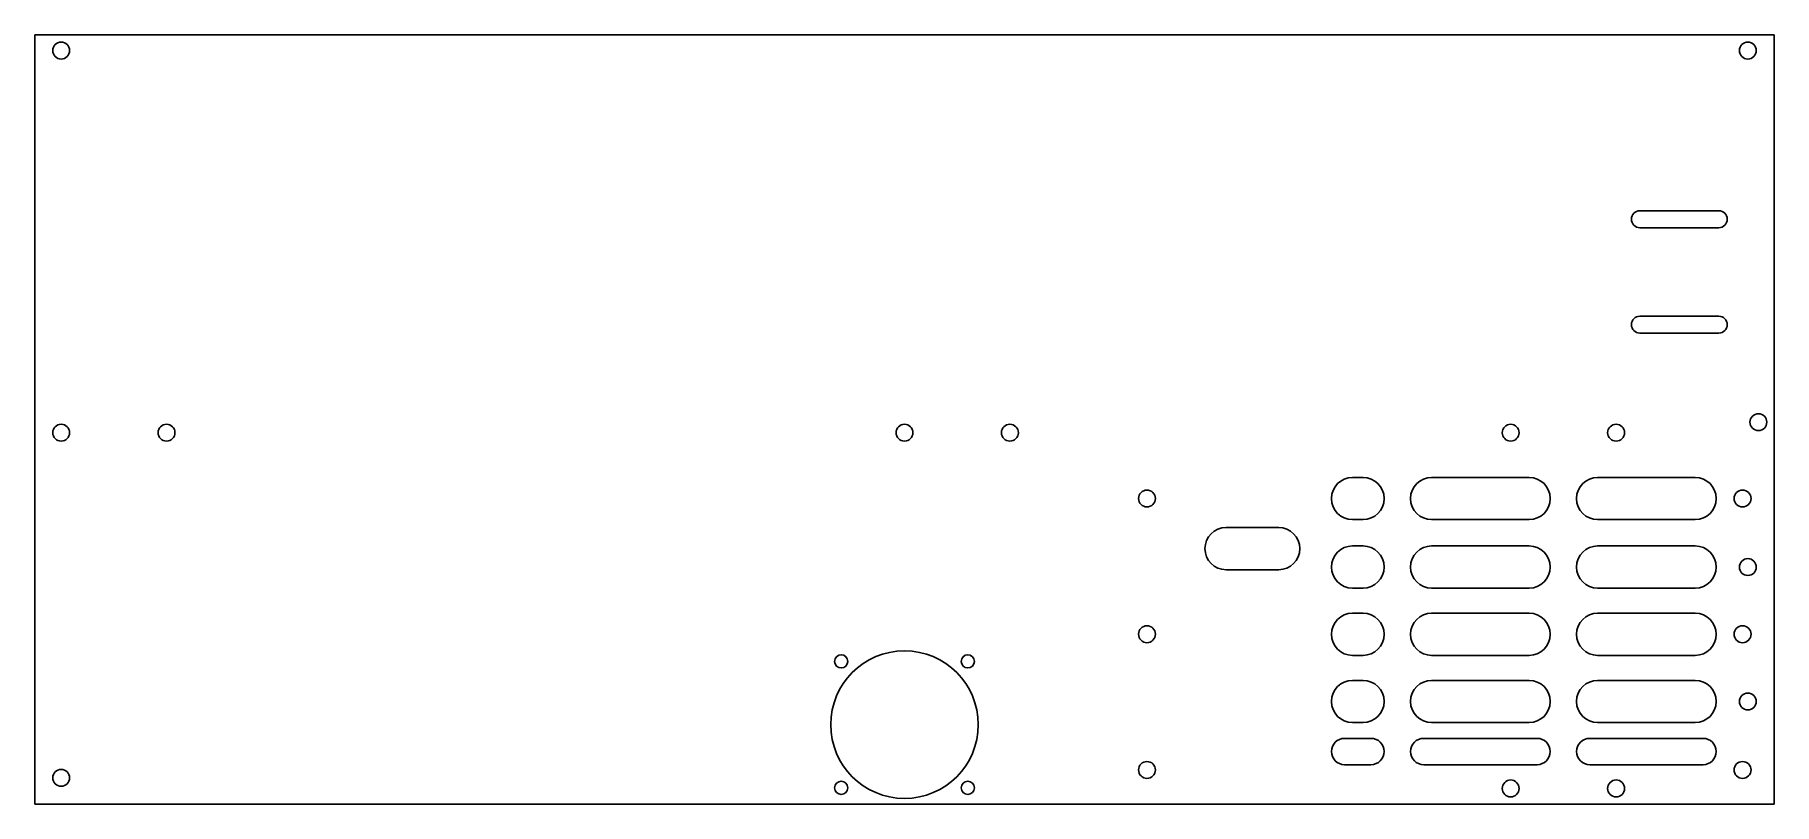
# Model space of a CAD drawing. Header units: millimetres. Extents: x 0 to 330, y 0 to 146.
import ezdxf

# ---------------------------------------------------------------- set-up
doc = ezdxf.new("R2010")
doc.units = ezdxf.units.MM

msp = doc.modelspace()

# ---------------------------------------------------------------- linework, layer by layer
at = {"color": 7, "linetype": 'Continuous', "lineweight": 25}
for p, q in [((0, 146), (0, 0)), ((330, 146), (0, 146)), ((330, 0), (330, 146)), ((319.5, 112.6), (304.5, 112.6)), ((304.5, 109.4), (319.5, 109.4)), ((319.5, 92.6), (304.5, 92.6)), ((304.5, 89.4), (319.5, 89.4)), ((252, 62), (250, 62)), ((283.5, 62), (265, 62)), ((315, 62), (296.5, 62)), ((250, 54), (252, 54)), ((265, 54), (283.5, 54)), ((296.5, 54), (315, 54)), ((236, 52.5), (226, 52.5)), ((252, 49), (250, 49)), ((283.5, 49), (265, 49)), ((315, 49), (296.5, 49)), ((226, 44.5), (236, 44.5)), ((250, 41), (252, 41)), ((265, 41), (283.5, 41)), ((296.5, 41), (315, 41)), ((252, 36.25), (250, 36.25)), ((283.5, 36.25), (265, 36.25)), ((315, 36.25), (296.5, 36.25)), ((250, 28.25), (252, 28.25)), ((265, 28.25), (283.5, 28.25)), ((296.5, 28.25), (315, 28.25)), ((252, 23.5), (250, 23.5)), ((283.5, 23.5), (265, 23.5)), ((315, 23.5), (296.5, 23.5)), ((250, 15.5), (252, 15.5)), ((265, 15.5), (283.5, 15.5)), ((296.5, 15.5), (315, 15.5)), ((253.5, 12.5), (248.5, 12.5)), ((285, 12.5), (263.5, 12.5)), ((316.5, 12.5), (295, 12.5)), ((248.5, 7.5), (253.5, 7.5)), ((263.5, 7.5), (285, 7.5)), ((295, 7.5), (316.5, 7.5)), ((0, 0), (330, 0))]:
    msp.add_line(p, q, dxfattribs=at)
for centre, radius in [((5, 143), 1.6), ((325, 143), 1.6), ((327, 72.5), 1.6), ((5, 70.5), 1.6), ((25, 70.5), 1.6), ((165, 70.5), 1.6), ((185, 70.5), 1.6), ((280, 70.5), 1.6), ((300, 70.5), 1.6), ((211, 58), 1.6), ((324, 58), 1.6), ((325, 45), 1.6), ((211, 32.25), 1.6), ((324, 32.25), 1.6), ((165, 15.1), 14), ((153, 27.1), 1.25), ((177, 27.1), 1.25), ((325, 19.5), 1.6), ((211, 6.5), 1.6), ((324, 6.5), 1.6), ((5, 5), 1.6), ((153, 3.1), 1.25), ((177, 3.1), 1.25), ((280, 3), 1.6), ((300, 3), 1.6)]:
    msp.add_circle(centre, radius, dxfattribs=at)
for centre, radius, start, end in [((304.5, 111), 1.6, 90, 270), ((319.5, 111), 1.6, 270, 90), ((304.5, 91), 1.6, 90, 270), ((319.5, 91), 1.6, 270, 90), ((250, 58), 4, 90, 270), ((252, 58), 4, 270, 90), ((265, 58), 4, 90, 270), ((283.5, 58), 4, 270, 90), ((296.5, 58), 4, 90, 270), ((315, 58), 4, 270, 90), ((226, 48.5), 4, 90, 270), ((236, 48.5), 4, 270, 90), ((250, 45), 4, 90, 270), ((252, 45), 4, 270, 90), ((265, 45), 4, 90, 270), ((283.5, 45), 4, 270, 90), ((296.5, 45), 4, 90, 270), ((315, 45), 4, 270, 90), ((250, 32.25), 4, 90, 270), ((252, 32.25), 4, 270, 90), ((265, 32.25), 4, 90, 270), ((283.5, 32.25), 4, 270, 90), ((296.5, 32.25), 4, 90, 270), ((315, 32.25), 4, 270, 90), ((250, 19.5), 4, 90, 270), ((252, 19.5), 4, 270, 90), ((265, 19.5), 4, 90, 270), ((283.5, 19.5), 4, 270, 90), ((296.5, 19.5), 4, 90, 270), ((315, 19.5), 4, 270, 90), ((248.5, 10), 2.5, 90, 270), ((253.5, 10), 2.5, 270, 90), ((263.5, 10), 2.5, 90, 270), ((285, 10), 2.5, 270, 90), ((295, 10), 2.5, 90, 270), ((316.5, 10), 2.5, 270, 90)]:
    msp.add_arc(centre, radius, start, end, dxfattribs=at)

doc.saveas('drawing.dxf')
